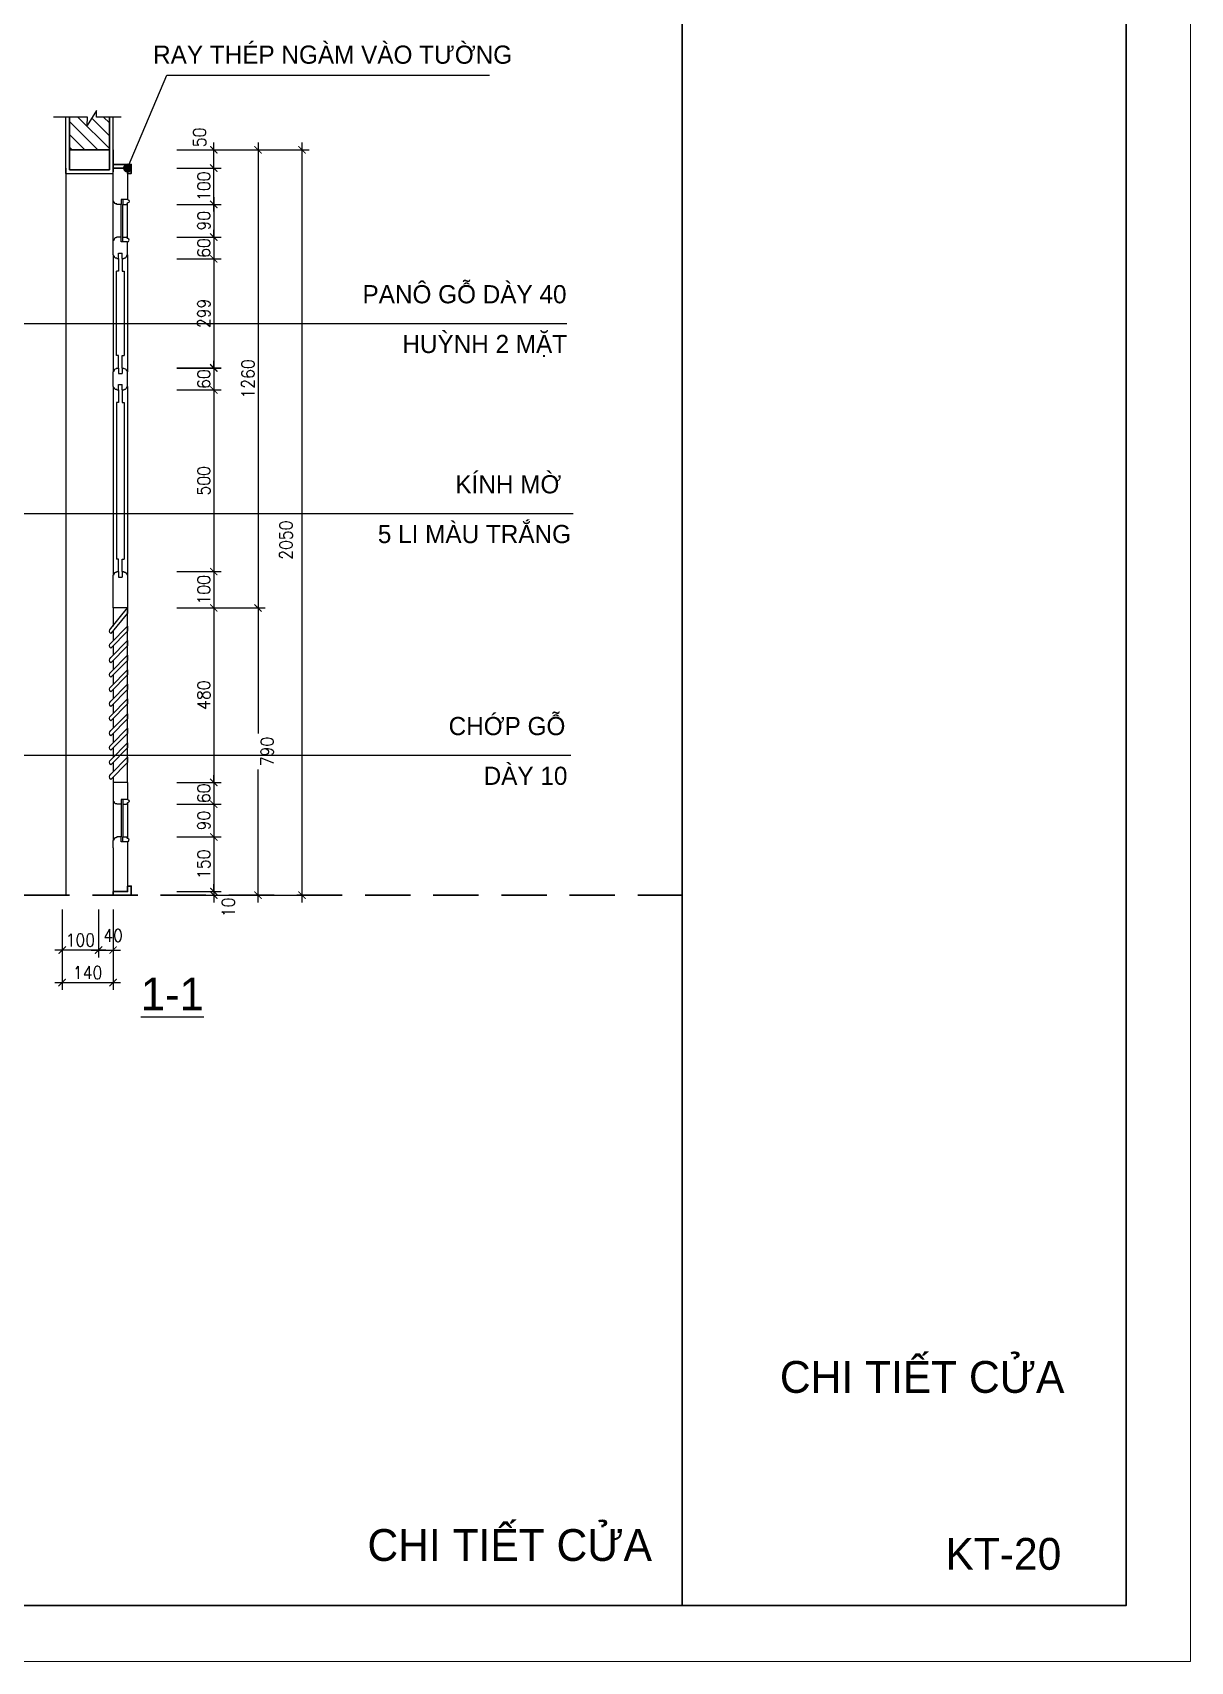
# Model space of a CAD drawing. Header units: millimetres. Extents: x -529782 to -142003, y -492574 to -273331.
# Drawn here: x -236146 to -232961, y -429971 to -425491 of the extents above; entities that cross this region are included whole.
import ezdxf
from ezdxf.enums import TextEntityAlignment as Align

# ---------------------------------------------------------------- set-up
doc = ezdxf.new("R2010")
doc.units = ezdxf.units.MM
doc.header["$LTSCALE"] = 500
doc.header["$MEASUREMENT"] = 0
doc.header["$PDMODE"] = 3
doc.linetypes.add('HIDDEN', pattern=[0.375, 0.25, -0.125])
doc.layers.get('0').update_dxf_attribs({"linetype": 'CONTINUOUS', "lineweight": 13})
doc.layers.get('Defpoints').update_dxf_attribs({"color": 255, "linetype": 'CONTINUOUS', "lineweight": 13})
for name, color, linetype, lineweight in [('1.cat 30', 30, 'CONTINUOUS', 35), ('2.thay 145', 145, 'CONTINUOUS', 18), ('3.manh 08', 8, 'CONTINUOUS', 9), ('4.dim 08', 8, 'CONTINUOUS', 13), ('9.text \xad white', 7, 'CONTINUOUS', 15), ('CA.dim 08', 251, 'CONTINUOUS', 13), ('cat', 4, 'CONTINUOUS', 35)]:
    doc.layers.add(name, color=color, linetype=linetype, lineweight=lineweight)
for name, color, linetype in [('BHATCH', 155, 'CONTINUOUS'), ('CUA', 115, 'CONTINUOUS'), ('MANH', 5, 'CONTINUOUS'), ('TEXT', 3, 'CONTINUOUS'), ('THAY', 7, 'CONTINUOUS')]:
    doc.layers.add(name, color=color, linetype=linetype)
doc.styles.add('CA.JSC1', font='')
doc.styles.get("Standard").update_dxf_attribs({"font": 'txt.shx', "width": 0.9})
doc.styles.add('VUA', font='')
doc.styles.get('CA.JSC1').set_extended_font_data('.VnAvantH')
doc.styles.get('VUA').set_extended_font_data('.VnAvantH')
doc.dimstyles.new('CA 20', dxfattribs={"dimscale": 0, "dimtxt": 35, "dimasz": 20, "dimexe": 20, "dimexo": 0, "dimgap": 10, "dimtad": 1, "dimdec": 0, "dimzin": 0, "dimdsep": 46, "dimtxsty": 'Standard', "dimblk": 'ARCHTICK', "dimcen": 0.09, "dimdle": 20, "dimclrd": 256, "dimclre": 256, "dimclrt": 7, "dimadec": 0, "dimazin": 0, "dimtfac": 1, "dimtdec": 0, "dimtix": 1, "dimtmove": 2, "dimatfit": 3, "dimldrblk": 'DOT', "dimfxl": 1, "dimtolj": 1, "dimtzin": 0, "dimarcsym": 0})
doc.dimstyles.new('CA 25', dxfattribs={"dimscale": 0, "dimtxt": 50, "dimasz": 25, "dimexe": 25, "dimexo": 0, "dimgap": 13, "dimtad": 1, "dimdec": 0, "dimzin": 0, "dimdsep": 46, "dimtxsty": 'Standard', "dimblk": 'ARCHTICK', "dimcen": 0.09, "dimdle": 25, "dimclrd": 256, "dimclre": 256, "dimclrt": 7, "dimadec": 0, "dimazin": 0, "dimtfac": 1, "dimtdec": 0, "dimtix": 1, "dimtmove": 2, "dimatfit": 3, "dimldrblk": 'DOT', "dimfxl": 1, "dimtolj": 1, "dimtzin": 0, "dimarcsym": 0})
doc.dimstyles.new('CA 30', dxfattribs={"dimscale": 0, "dimtxt": 60, "dimasz": 30, "dimexe": 30, "dimexo": 0, "dimgap": 15, "dimtad": 1, "dimdec": 0, "dimzin": 0, "dimdsep": 46, "dimtxsty": 'Standard', "dimblk": 'ARCHTICK', "dimcen": 0.09, "dimdle": 30, "dimclrd": 256, "dimclre": 256, "dimclrt": 7, "dimadec": 0, "dimazin": 0, "dimtfac": 1, "dimtdec": 0, "dimtix": 1, "dimtmove": 2, "dimatfit": 3, "dimldrblk": 'DOT', "dimfxl": 1, "dimtolj": 1, "dimtzin": 0, "dimarcsym": 0})

# ---------------------------------------------------------------- blocks, each defined once
blk = doc.blocks.new('khung co loan')
at = {"layer": '1.cat 30'}
blk.add_lwpolyline([(1158.3, -14553.5), (1158.3, -303.5), (20658.3, -303.5), (20658.3, -14553.5)], close=True, dxfattribs=at)
blk.add_lwpolyline([(18298.1, -303.5), (18298.1, -14553.5)], dxfattribs=at)
at = {"layer": '3.manh 08'}
blk.add_lwpolyline([(0, -14850), (21000, -14850), (21000, 0), (0, 0)], close=True, dxfattribs=at)
blk = doc.blocks.new('_ArchTick')
at = {"color": 1, "linetype": 'ByBlock', "const_width": 0.15}
blk.add_lwpolyline([(-0.5, -0.5), (0.5, 0.5)], dxfattribs=at)
blk = doc.blocks.new('*D1221')
at = {"layer": '4.dim 08', "lineweight": -2, "transparency": 16777216}
for p, q in [((-235749.2, -425813.7), (-235627.5, -425813.7)), ((-235647.5, -425883.7), (-235647.5, -425793.7)), ((-235749.2, -425863.7), (-235627.5, -425863.7))]:
    blk.add_line(p, q, dxfattribs=at)
at = {"layer": 'Defpoints', "color": 0, "transparency": 16777216}
for p in [(-235749.2, -425813.7), (-235647.5, -425813.7), (-235749.2, -425863.7)]:
    blk.add_point(p, dxfattribs=at)
at = {"layer": '4.dim 08', "lineweight": -2, "transparency": 16777216, "xscale": 20, "yscale": 20, "zscale": 20}
for p, rotation in [((-235647.5, -425813.7), 90), ((-235647.5, -425863.7), 270)]:
    blk.add_blockref('_ArchTick', p, dxfattribs=dict(at, rotation=rotation))
at = {"layer": '4.dim 08', "color": 7, "transparency": 16777216, "insert": (-235686.5, -425779.3), "char_height": 35, "attachment_point": 5, "rotation": 90}
blk.add_mtext('\\A1;50', dxfattribs=at)
blk = doc.blocks.new('_DOT')
at = {"color": 1, "linetype": 'ByBlock'}
blk.add_line((-0.5, 0), (-1, 0), dxfattribs=at)
at = {"color": 1, "linetype": 'ByBlock', "const_width": 0.5}
blk.add_lwpolyline([(-0.25, 0, 1), (0.25, 0, 1)], format="xyb", close=True, dxfattribs=at)
blk = doc.blocks.new('*D1222')
at = {"layer": '4.dim 08', "lineweight": -2, "transparency": 16777216}
for p, q in [((-235647.5, -425983.7), (-235647.5, -425843.7)), ((-235749.2, -425863.7), (-235627.5, -425863.7)), ((-235749.2, -425963.7), (-235627.5, -425963.7))]:
    blk.add_line(p, q, dxfattribs=at)
at = {"layer": 'Defpoints', "color": 0, "transparency": 16777216}
for p in [(-235749.2, -425863.7), (-235647.5, -425863.7), (-235749.2, -425963.7)]:
    blk.add_point(p, dxfattribs=at)
at = {"layer": '4.dim 08', "lineweight": -2, "transparency": 16777216, "xscale": 20, "yscale": 20, "zscale": 20}
for p, rotation in [((-235647.5, -425863.7), 90), ((-235647.5, -425963.7), 270)]:
    blk.add_blockref('_ArchTick', p, dxfattribs=dict(at, rotation=rotation))
at = {"layer": '4.dim 08', "color": 7, "transparency": 16777216, "insert": (-235675, -425913.7), "char_height": 35, "attachment_point": 5, "rotation": 90}
blk.add_mtext('\\A1;100', dxfattribs=at)
blk = doc.blocks.new('*D1223')
at = {"layer": '4.dim 08', "lineweight": -2, "transparency": 16777216}
for p, q in [((-235647.5, -426053.7), (-235647.5, -426033.7)), ((-235749.2, -426053.7), (-235627.5, -426053.7)), ((-235647.5, -426053.7), (-235647.5, -426113.7)), ((-235749.2, -426113.7), (-235627.5, -426113.7)), ((-235647.5, -426113.7), (-235647.5, -426133.7))]:
    blk.add_line(p, q, dxfattribs=at)
at = {"layer": 'Defpoints', "color": 0, "transparency": 16777216}
for p in [(-235749.2, -426053.7), (-235749.2, -426113.7), (-235647.5, -426113.7)]:
    blk.add_point(p, dxfattribs=at)
at = {"layer": '4.dim 08', "lineweight": -2, "transparency": 16777216, "xscale": 20, "yscale": 20, "zscale": 20}
for p, rotation in [((-235647.5, -426053.7), 270), ((-235647.5, -426113.7), 90)]:
    blk.add_blockref('_ArchTick', p, dxfattribs=dict(at, rotation=rotation))
at = {"layer": '4.dim 08', "color": 7, "transparency": 16777216, "insert": (-235675, -426083.7), "char_height": 35, "attachment_point": 5, "rotation": 90}
blk.add_mtext('\\A1;60', dxfattribs=at)
blk = doc.blocks.new('*D1224')
at = {"layer": '4.dim 08', "lineweight": -2, "transparency": 16777216}
for p, q in [((-235647.5, -425943.7), (-235647.5, -426073.7)), ((-235749.2, -425963.7), (-235627.5, -425963.7)), ((-235749.2, -426053.7), (-235627.5, -426053.7))]:
    blk.add_line(p, q, dxfattribs=at)
at = {"layer": 'Defpoints', "color": 0, "transparency": 16777216}
for p in [(-235749.2, -425963.7), (-235749.2, -426053.7), (-235647.5, -426053.7)]:
    blk.add_point(p, dxfattribs=at)
at = {"layer": '4.dim 08', "lineweight": -2, "transparency": 16777216, "xscale": 20, "yscale": 20, "zscale": 20}
for p, rotation in [((-235647.5, -425963.7), 90), ((-235647.5, -426053.7), 270)]:
    blk.add_blockref('_ArchTick', p, dxfattribs=dict(at, rotation=rotation))
at = {"layer": '4.dim 08', "color": 7, "transparency": 16777216, "insert": (-235675, -426008.7), "char_height": 35, "attachment_point": 5, "rotation": 90}
blk.add_mtext('\\A1;90', dxfattribs=at)
blk = doc.blocks.new('*D1225')
at = {"layer": '4.dim 08', "lineweight": -2, "transparency": 16777216}
for p, q in [((-235647.5, -426414.2), (-235647.5, -426394.2)), ((-235749.2, -426414.2), (-235627.5, -426414.2)), ((-235647.5, -426414.2), (-235647.5, -426474.2)), ((-235749.2, -426474.2), (-235627.5, -426474.2)), ((-235647.5, -426474.2), (-235647.5, -426494.2))]:
    blk.add_line(p, q, dxfattribs=at)
at = {"layer": 'Defpoints', "color": 0, "transparency": 16777216}
for p in [(-235749.2, -426414.2), (-235749.2, -426474.2), (-235647.5, -426474.2)]:
    blk.add_point(p, dxfattribs=at)
at = {"layer": '4.dim 08', "lineweight": -2, "transparency": 16777216, "xscale": 20, "yscale": 20, "zscale": 20}
for p, rotation in [((-235647.5, -426414.2), 270), ((-235647.5, -426474.2), 90)]:
    blk.add_blockref('_ArchTick', p, dxfattribs=dict(at, rotation=rotation))
at = {"layer": '4.dim 08', "color": 7, "transparency": 16777216, "insert": (-235675, -426444.2), "char_height": 35, "attachment_point": 5, "rotation": 90}
blk.add_mtext('\\A1;60', dxfattribs=at)
blk = doc.blocks.new('*D1226')
at = {"layer": '4.dim 08', "lineweight": -2, "transparency": 16777216}
for p, q in [((-235749.2, -426113.7), (-235627.5, -426113.7)), ((-235647.5, -426093.7), (-235647.5, -426433.2)), ((-235749.2, -426413.2), (-235627.5, -426413.2))]:
    blk.add_line(p, q, dxfattribs=at)
at = {"layer": 'Defpoints', "color": 0, "transparency": 16777216}
for p in [(-235749.2, -426113.7), (-235749.2, -426413.2), (-235647.5, -426413.2)]:
    blk.add_point(p, dxfattribs=at)
at = {"layer": '4.dim 08', "lineweight": -2, "transparency": 16777216, "xscale": 20, "yscale": 20, "zscale": 20}
for p, rotation in [((-235647.5, -426113.7), 90), ((-235647.5, -426413.2), 270)]:
    blk.add_blockref('_ArchTick', p, dxfattribs=dict(at, rotation=rotation))
at = {"layer": '4.dim 08', "color": 7, "transparency": 16777216, "insert": (-235675, -426263.5), "char_height": 35, "attachment_point": 5, "rotation": 90}
blk.add_mtext('\\A1;299', dxfattribs=at)
blk = doc.blocks.new('*D1227')
at = {"layer": '4.dim 08', "lineweight": -2, "transparency": 16777216}
for p, q in [((-235647.5, -427053.7), (-235647.5, -427573.7)), ((-235749.2, -427073.7), (-235627.5, -427073.7)), ((-235749.2, -427553.7), (-235627.5, -427553.7))]:
    blk.add_line(p, q, dxfattribs=at)
at = {"layer": 'Defpoints', "color": 0, "transparency": 16777216}
for p in [(-235749.2, -427073.7), (-235749.2, -427553.7), (-235647.5, -427553.7)]:
    blk.add_point(p, dxfattribs=at)
at = {"layer": '4.dim 08', "lineweight": -2, "transparency": 16777216, "xscale": 20, "yscale": 20, "zscale": 20}
for p, rotation in [((-235647.5, -427073.7), 90), ((-235647.5, -427553.7), 270)]:
    blk.add_blockref('_ArchTick', p, dxfattribs=dict(at, rotation=rotation))
at = {"layer": '4.dim 08', "color": 7, "transparency": 16777216, "insert": (-235675, -427313.7), "char_height": 35, "attachment_point": 5, "rotation": 90}
blk.add_mtext('\\A1;480', dxfattribs=at)
blk = doc.blocks.new('*D1228')
at = {"layer": '4.dim 08', "lineweight": -2, "transparency": 16777216}
for p, q in [((-235647.5, -427593.7), (-235647.5, -427723.7)), ((-235749.2, -427613.7), (-235627.5, -427613.7)), ((-235749.2, -427703.7), (-235627.5, -427703.7))]:
    blk.add_line(p, q, dxfattribs=at)
at = {"layer": 'Defpoints', "color": 0, "transparency": 16777216}
for p in [(-235749.2, -427613.7), (-235749.2, -427703.7), (-235647.5, -427703.7)]:
    blk.add_point(p, dxfattribs=at)
at = {"layer": '4.dim 08', "lineweight": -2, "transparency": 16777216, "xscale": 20, "yscale": 20, "zscale": 20}
for p, rotation in [((-235647.5, -427613.7), 90), ((-235647.5, -427703.7), 270)]:
    blk.add_blockref('_ArchTick', p, dxfattribs=dict(at, rotation=rotation))
at = {"layer": '4.dim 08', "color": 7, "transparency": 16777216, "insert": (-235675, -427658.7), "char_height": 35, "attachment_point": 5, "rotation": 90}
blk.add_mtext('\\A1;90', dxfattribs=at)
blk = doc.blocks.new('*D1229')
at = {"layer": '4.dim 08', "lineweight": -2, "transparency": 16777216}
for p, q in [((-235749.2, -427553.7), (-235627.5, -427553.7)), ((-235647.5, -427553.7), (-235647.5, -427533.7)), ((-235647.5, -427553.7), (-235647.5, -427613.7)), ((-235749.2, -427613.7), (-235627.5, -427613.7)), ((-235647.5, -427613.7), (-235647.5, -427633.7))]:
    blk.add_line(p, q, dxfattribs=at)
at = {"layer": 'Defpoints', "color": 0, "transparency": 16777216}
for p in [(-235749.2, -427553.7), (-235749.2, -427613.7), (-235647.5, -427613.7)]:
    blk.add_point(p, dxfattribs=at)
at = {"layer": '4.dim 08', "lineweight": -2, "transparency": 16777216, "xscale": 20, "yscale": 20, "zscale": 20}
for p, rotation in [((-235647.5, -427553.7), 270), ((-235647.5, -427613.7), 90)]:
    blk.add_blockref('_ArchTick', p, dxfattribs=dict(at, rotation=rotation))
at = {"layer": '4.dim 08', "color": 7, "transparency": 16777216, "insert": (-235675, -427583.7), "char_height": 35, "attachment_point": 5, "rotation": 90}
blk.add_mtext('\\A1;60', dxfattribs=at)
blk = doc.blocks.new('*D1230')
at = {"layer": '4.dim 08', "lineweight": -2, "transparency": 16777216}
for p, q in [((-235749.2, -426973.7), (-235627.5, -426973.7)), ((-235647.5, -426953.7), (-235647.5, -427093.7)), ((-235749.2, -427073.7), (-235627.5, -427073.7))]:
    blk.add_line(p, q, dxfattribs=at)
at = {"layer": 'Defpoints', "color": 0, "transparency": 16777216}
for p in [(-235749.2, -426973.7), (-235749.2, -427073.7), (-235647.5, -427073.7)]:
    blk.add_point(p, dxfattribs=at)
at = {"layer": '4.dim 08', "lineweight": -2, "transparency": 16777216, "xscale": 20, "yscale": 20, "zscale": 20}
for p, rotation in [((-235647.5, -426973.7), 90), ((-235647.5, -427073.7), 270)]:
    blk.add_blockref('_ArchTick', p, dxfattribs=dict(at, rotation=rotation))
at = {"layer": '4.dim 08', "color": 7, "transparency": 16777216, "insert": (-235675, -427023.7), "char_height": 35, "attachment_point": 5, "rotation": 90}
blk.add_mtext('\\A1;100', dxfattribs=at)
blk = doc.blocks.new('*D1231')
at = {"layer": '4.dim 08', "lineweight": -2, "transparency": 16777216}
for p, q in [((-235749.2, -425813.7), (-235505.8, -425813.7)), ((-235525.8, -425793.7), (-235525.8, -427093.7)), ((-235749.2, -427073.7), (-235505.8, -427073.7))]:
    blk.add_line(p, q, dxfattribs=at)
at = {"layer": 'Defpoints', "color": 0, "transparency": 16777216}
for p in [(-235749.2, -425813.7), (-235749.2, -427073.7), (-235525.8, -427073.7)]:
    blk.add_point(p, dxfattribs=at)
at = {"layer": '4.dim 08', "lineweight": -2, "transparency": 16777216, "xscale": 20, "yscale": 20, "zscale": 20}
for p, rotation in [((-235525.8, -425813.7), 90), ((-235525.8, -427073.7), 270)]:
    blk.add_blockref('_ArchTick', p, dxfattribs=dict(at, rotation=rotation))
at = {"layer": '4.dim 08', "color": 7, "transparency": 16777216, "insert": (-235553.3, -426443.7), "char_height": 35, "attachment_point": 5, "rotation": 90}
blk.add_mtext('\\A1;1260', dxfattribs=at)
blk = doc.blocks.new('*D1232')
at = {"layer": '4.dim 08', "lineweight": -2, "transparency": 16777216}
for p, q in [((-235749.2, -426474.2), (-235627.5, -426474.2)), ((-235647.5, -426454.2), (-235647.5, -426993.7)), ((-235749.2, -426973.7), (-235627.5, -426973.7))]:
    blk.add_line(p, q, dxfattribs=at)
at = {"layer": 'Defpoints', "color": 0, "transparency": 16777216}
for p in [(-235749.2, -426474.2), (-235749.2, -426973.7), (-235647.5, -426973.7)]:
    blk.add_point(p, dxfattribs=at)
at = {"layer": '4.dim 08', "lineweight": -2, "transparency": 16777216, "xscale": 20, "yscale": 20, "zscale": 20}
for p, rotation in [((-235647.5, -426474.2), 90), ((-235647.5, -426973.7), 270)]:
    blk.add_blockref('_ArchTick', p, dxfattribs=dict(at, rotation=rotation))
at = {"layer": '4.dim 08', "color": 7, "transparency": 16777216, "insert": (-235675, -426724), "char_height": 35, "attachment_point": 5, "rotation": 90}
blk.add_mtext('\\A1;500', dxfattribs=at)
blk = doc.blocks.new('*D1233')
at = {"layer": '4.dim 08', "lineweight": -2, "transparency": 16777216}
for p, q in [((-236064.5, -427902.8), (-236064.5, -428034.8)), ((-235964.5, -427902.8), (-235964.5, -428034.8)), ((-235944.5, -428014.8), (-236084.5, -428014.8))]:
    blk.add_line(p, q, dxfattribs=at)
at = {"layer": 'Defpoints', "color": 0, "transparency": 16777216}
for p in [(-236064.5, -427902.8), (-235964.5, -427902.8), (-236064.5, -428014.8)]:
    blk.add_point(p, dxfattribs=at)
at = {"layer": '4.dim 08', "lineweight": -2, "transparency": 16777216, "xscale": 20, "yscale": 20, "zscale": 20, "rotation": 180}
blk.add_blockref('_ArchTick', (-236064.5, -428014.8), dxfattribs=at)
at = {"layer": '4.dim 08', "lineweight": -2, "transparency": 16777216, "xscale": 20, "yscale": 20, "zscale": 20}
blk.add_blockref('_ArchTick', (-235964.5, -428014.8), dxfattribs=at)
at = {"layer": '4.dim 08', "color": 7, "transparency": 16777216, "insert": (-236014.5, -427987.3), "char_height": 35, "attachment_point": 5}
blk.add_mtext('\\A1;100', dxfattribs=at)
blk = doc.blocks.new('*D1234')
at = {"layer": '4.dim 08', "lineweight": -2, "transparency": 16777216}
for p, q in [((-235964.5, -427902.8), (-235964.5, -428034.8)), ((-235924.5, -427902.8), (-235924.5, -428034.8)), ((-235984.5, -428014.8), (-235904.5, -428014.8))]:
    blk.add_line(p, q, dxfattribs=at)
at = {"layer": 'Defpoints', "color": 0, "transparency": 16777216}
for p in [(-235964.5, -427902.8), (-235924.5, -427902.8), (-235924.5, -428014.8)]:
    blk.add_point(p, dxfattribs=at)
at = {"layer": '4.dim 08', "lineweight": -2, "transparency": 16777216, "xscale": 20, "yscale": 20, "zscale": 20, "rotation": 180}
blk.add_blockref('_ArchTick', (-235964.5, -428014.8), dxfattribs=at)
at = {"layer": '4.dim 08', "lineweight": -2, "transparency": 16777216, "xscale": 20, "yscale": 20, "zscale": 20}
blk.add_blockref('_ArchTick', (-235924.5, -428014.8), dxfattribs=at)
at = {"layer": '4.dim 08', "color": 7, "transparency": 16777216, "insert": (-235924.5, -427974.8), "char_height": 35, "attachment_point": 5}
blk.add_mtext('\\A1;40', dxfattribs=at)
blk = doc.blocks.new('*D1235')
at = {"layer": '4.dim 08', "lineweight": -2, "transparency": 16777216}
for p, q in [((-236064.5, -427902.8), (-236064.5, -428124.3)), ((-235924.5, -427902.8), (-235924.5, -428124.3)), ((-236084.5, -428104.3), (-235904.5, -428104.3))]:
    blk.add_line(p, q, dxfattribs=at)
at = {"layer": 'Defpoints', "color": 0, "transparency": 16777216}
for p in [(-236064.5, -427902.8), (-235924.5, -427902.8), (-235924.5, -428104.3)]:
    blk.add_point(p, dxfattribs=at)
at = {"layer": '4.dim 08', "lineweight": -2, "transparency": 16777216, "xscale": 20, "yscale": 20, "zscale": 20, "rotation": 180}
blk.add_blockref('_ArchTick', (-236064.5, -428104.3), dxfattribs=at)
at = {"layer": '4.dim 08', "lineweight": -2, "transparency": 16777216, "xscale": 20, "yscale": 20, "zscale": 20}
blk.add_blockref('_ArchTick', (-235924.5, -428104.3), dxfattribs=at)
at = {"layer": '4.dim 08', "color": 7, "transparency": 16777216, "insert": (-235994.5, -428076.8), "char_height": 35, "attachment_point": 5}
blk.add_mtext('\\A1;140', dxfattribs=at)
blk = doc.blocks.new('*D1236')
at = {"layer": '4.dim 08', "lineweight": -2, "transparency": 16777216}
for p, q in [((-235749.2, -427853.7), (-235627.5, -427853.7)), ((-235749.2, -427863.7), (-235627.5, -427863.7)), ((-235647.5, -427853.7), (-235647.5, -427833.7)), ((-235647.5, -427853.7), (-235647.5, -427863.7)), ((-235647.5, -427863.7), (-235647.5, -427883.7))]:
    blk.add_line(p, q, dxfattribs=at)
at = {"layer": 'Defpoints', "color": 0, "transparency": 16777216}
for p in [(-235749.2, -427853.7), (-235749.2, -427863.7), (-235647.5, -427863.7)]:
    blk.add_point(p, dxfattribs=at)
at = {"layer": '4.dim 08', "lineweight": -2, "transparency": 16777216, "xscale": 20, "yscale": 20, "zscale": 20}
for p, rotation in [((-235647.5, -427853.7), 270), ((-235647.5, -427863.7), 90)]:
    blk.add_blockref('_ArchTick', p, dxfattribs=dict(at, rotation=rotation))
at = {"layer": '4.dim 08', "color": 7, "transparency": 16777216, "insert": (-235607.5, -427897.4), "char_height": 35, "attachment_point": 5, "rotation": 90}
blk.add_mtext('\\A1;10', dxfattribs=at)
blk = doc.blocks.new('*D1239')
at = {"layer": '4.dim 08', "lineweight": -2, "transparency": 16777216}
for p, q in [((-235749.2, -425813.7), (-235384.8, -425813.7)), ((-235404.8, -427883.7), (-235404.8, -425793.7)), ((-235749.2, -427863.7), (-235384.8, -427863.7))]:
    blk.add_line(p, q, dxfattribs=at)
at = {"layer": 'Defpoints', "color": 0, "transparency": 16777216}
for p in [(-235749.2, -425813.7), (-235404.8, -425813.7), (-235749.2, -427863.7)]:
    blk.add_point(p, dxfattribs=at)
at = {"layer": '4.dim 08', "lineweight": -2, "transparency": 16777216, "xscale": 20, "yscale": 20, "zscale": 20}
for p, rotation in [((-235404.8, -425813.7), 90), ((-235404.8, -427863.7), 270)]:
    blk.add_blockref('_ArchTick', p, dxfattribs=dict(at, rotation=rotation))
at = {"layer": '4.dim 08', "color": 7, "transparency": 16777216, "insert": (-235448.8, -426887.2), "char_height": 35, "attachment_point": 5, "rotation": 90}
blk.add_mtext('\\A1;2050', dxfattribs=at)
blk = doc.blocks.new('*D1240')
at = {"layer": '4.dim 08', "lineweight": -2, "transparency": 16777216}
for p, q in [((-235525.8, -427053.7), (-235525.8, -427419.4)), ((-235749.2, -427073.7), (-235505.8, -427073.7)), ((-235525.8, -427883.7), (-235525.8, -427518.1)), ((-235749.2, -427863.7), (-235505.8, -427863.7))]:
    blk.add_line(p, q, dxfattribs=at)
at = {"layer": 'Defpoints', "color": 0, "transparency": 16777216}
for p in [(-235749.2, -427073.7), (-235749.2, -427863.7), (-235525.8, -427863.7)]:
    blk.add_point(p, dxfattribs=at)
at = {"layer": '4.dim 08', "lineweight": -2, "transparency": 16777216, "xscale": 20, "yscale": 20, "zscale": 20}
for p, rotation in [((-235525.8, -427073.7), 90), ((-235525.8, -427863.7), 270)]:
    blk.add_blockref('_ArchTick', p, dxfattribs=dict(at, rotation=rotation))
at = {"layer": '4.dim 08', "color": 7, "transparency": 16777216, "insert": (-235500.8, -427468.7), "char_height": 35, "attachment_point": 5, "rotation": 90}
blk.add_mtext('\\A1;790', dxfattribs=at)
blk = doc.blocks.new('*D1241')
at = {"layer": '4.dim 08', "lineweight": -2, "transparency": 16777216}
for p, q in [((-235647.5, -427683.7), (-235647.5, -427873.7)), ((-235749.2, -427703.7), (-235627.5, -427703.7)), ((-235749.2, -427853.7), (-235627.5, -427853.7))]:
    blk.add_line(p, q, dxfattribs=at)
at = {"layer": 'Defpoints', "color": 0, "transparency": 16777216}
for p in [(-235749.2, -427703.7), (-235749.2, -427853.7), (-235647.5, -427853.7)]:
    blk.add_point(p, dxfattribs=at)
at = {"layer": '4.dim 08', "lineweight": -2, "transparency": 16777216, "xscale": 20, "yscale": 20, "zscale": 20}
for p, rotation in [((-235647.5, -427703.7), 90), ((-235647.5, -427853.7), 270)]:
    blk.add_blockref('_ArchTick', p, dxfattribs=dict(at, rotation=rotation))
at = {"layer": '4.dim 08', "color": 7, "transparency": 16777216, "insert": (-235675, -427778.7), "char_height": 35, "attachment_point": 5, "rotation": 90}
blk.add_mtext('\\A1;150', dxfattribs=at)

msp = doc.modelspace()

# ---------------------------------------------------------------- hatches: boundary and pattern name
at = {"layer": 'BHATCH'}
h = msp.add_hatch(dxfattribs=at)
h.set_pattern_fill('ANSI31', color=256, scale=200, style=0)
h.set_pattern_definition([(135, (-184665.663, -414747.733), (17.67767, 17.67767), [])])
h.paths.add_polyline_path([(-236044.5, -425813.7), (-235934.5, -425813.7), (-235934.5, -425723.6), (-235970.5, -425723.6), (-235970.5, -425705.3), (-235995.3, -425747), (-235995.2, -425723.6), (-236044.5, -425723.6)])

# ---------------------------------------------------------------- linework, layer by layer
at = {"layer": 'cat'}
for p, q in [((-236044.5, -425723.6), (-236044.5, -425853.7)), ((-235934.5, -425723.6), (-235934.5, -425868.7)), ((-236044.5, -425868.7), (-236044.5, -425813.7)), ((-236044.5, -425813.7), (-235934.5, -425813.7)), ((-236044.5, -425813.7), (-235934.5, -425813.7)), ((-235934.5, -425813.7), (-235934.5, -425853.7)), ((-235934.5, -425853.7), (-235934.5, -425868.7)), ((-236044.5, -425868.7), (-235934.5, -425868.7)), ((-235924.5, -427853.7), (-235924.5, -427863.7))]:
    msp.add_line(p, q, dxfattribs=at)
at = {"layer": 'cat', "linetype": 'HIDDEN'}
msp.add_line((-238794, -427863.7), (-234359.4, -427863.7), dxfattribs=at)
at = {"layer": 'cat'}
for points in [[(-235924.5, -425863.7), (-235884.5, -425863.7), (-235884.5, -425878.7), (-235874.5, -425878.7), (-235874.5, -425853.7), (-235924.5, -425853.7)], [(-235924.5, -427853.7), (-235884.5, -427853.7), (-235884.5, -427838.7), (-235874.5, -427838.7), (-235874.5, -427863.7), (-235924.5, -427863.7)]]:
    msp.add_lwpolyline(points, dxfattribs=at)
at = {"layer": 'CUA'}
msp.add_line((-236054.5, -425863.9), (-236054.5, -427863.7), dxfattribs=at)
at = {"layer": 'MANH'}
for p, q in [((-235970.5, -425705.3), (-235995.3, -425747)), ((-235970.5, -425723.6), (-235970.5, -425705.3)), ((-235924.5, -426063.7), (-235924.5, -425953.7)), ((-235902.5, -426053.7), (-235902.5, -425963.7)), ((-235897.5, -426053.7), (-235897.5, -425963.7)), ((-235884.5, -426057.8), (-235884.5, -425959.6)), ((-235924.5, -427071.5), (-235924.5, -427123.7)), ((-235884.5, -427553.7), (-235884.5, -427077.9)), ((-235924.5, -427137.9), (-235924.5, -427163.7)), ((-235924.5, -427177.9), (-235924.5, -427203.7)), ((-235924.5, -427217.9), (-235924.5, -427243.7)), ((-235924.5, -427257.9), (-235924.5, -427283.7)), ((-235924.5, -427297.9), (-235924.5, -427323.7)), ((-235924.5, -427337.9), (-235924.5, -427363.7)), ((-235924.5, -427378.7), (-235924.5, -427404.6)), ((-235924.5, -427418.7), (-235924.5, -427444.6)), ((-235924.5, -427458.7), (-235924.5, -427484.6)), ((-235924.5, -427498.7), (-235924.5, -427524.6)), ((-235924.5, -427538.7), (-235924.5, -427554.6)), ((-235924.5, -427603.7), (-235924.5, -427713.7)), ((-235902.5, -427613.7), (-235902.5, -427703.7)), ((-235897.5, -427613.7), (-235897.5, -427703.7)), ((-235884.5, -427609.6), (-235884.5, -427707.8))]:
    msp.add_line(p, q, dxfattribs=at)
at = {"layer": 'MANH', "ltscale": 2}
for p, q in [((-235924.5, -426102.7), (-235924.5, -426424.2)), ((-235884.5, -426102.7), (-235884.5, -426424.2)), ((-235914.6, -426379.7), (-235914.6, -426147.3)), ((-235894.4, -426147.3), (-235894.4, -426379.7)), ((-235924.5, -426464.2), (-235924.5, -426983.7)), ((-235884.5, -426464.2), (-235884.5, -426983.7))]:
    msp.add_line(p, q, dxfattribs=at)
at = {"layer": 'MANH', "color": 5}
for p, q in [((-235909.5, -426112.7), (-235909.5, -426147.3)), ((-235899.5, -426112.7), (-235899.5, -426147.3)), ((-235909.5, -426147.3), (-235914.6, -426147.3)), ((-235899.5, -426147.3), (-235894.4, -426147.3)), ((-235909.5, -426379.7), (-235914.6, -426379.7)), ((-235909.5, -426414.2), (-235909.5, -426379.7)), ((-235899.5, -426379.7), (-235894.4, -426379.7)), ((-235899.5, -426414.2), (-235899.5, -426379.7)), ((-235909.5, -426474.2), (-235909.5, -426508.8)), ((-235899.5, -426474.2), (-235899.5, -426508.8)), ((-235909.5, -426508.8), (-235914.6, -426508.8)), ((-235914.6, -426508.8), (-235914.6, -426939.2)), ((-235899.5, -426508.8), (-235894.4, -426508.8)), ((-235894.4, -426508.8), (-235894.4, -426939.2)), ((-235909.5, -426939.2), (-235914.6, -426939.2)), ((-235909.5, -426973.7), (-235909.5, -426939.2)), ((-235899.5, -426939.2), (-235894.4, -426939.2)), ((-235899.5, -426973.7), (-235899.5, -426939.2))]:
    msp.add_line(p, q, dxfattribs=at)
at = {"layer": 'MANH'}
for points in [[(-235995.3, -425747), (-235995.2, -425723.6), (-236088.3, -425723.6)], [(-235902.3, -425723.6), (-235970.5, -425723.6)]]:
    msp.add_lwpolyline(points, dxfattribs=at)
for points in [[(-235884.5, -427087.9), (-235931, -427144.4), (-235931, -427144.4, -0.414214), (-235931, -427130.3), (-235884.5, -427073.7)], [(-235884.5, -427137.9), (-235931, -427184.4), (-235931, -427184.4, -0.414214), (-235931, -427170.3), (-235884.5, -427123.7)], [(-235884.5, -427177.9), (-235931, -427224.4), (-235931, -427224.4, -0.414214), (-235931, -427210.3), (-235884.5, -427163.7)], [(-235884.5, -427217.9), (-235931, -427264.4), (-235931, -427264.4, -0.414214), (-235931, -427250.3), (-235884.5, -427203.7)], [(-235884.5, -427257.9), (-235931, -427304.4), (-235931, -427304.4, -0.414214), (-235931, -427290.3), (-235884.5, -427243.7)], [(-235884.5, -427297.9), (-235931, -427344.4), (-235931, -427344.4, -0.414214), (-235931, -427330.3), (-235884.5, -427283.7)], [(-235884.5, -427337.9), (-235931, -427384.4), (-235931, -427384.4, -0.414214), (-235931, -427370.3), (-235884.5, -427323.7)], [(-235884.5, -427378.7), (-235931, -427425.3), (-235931, -427425.3, -0.414214), (-235931, -427411.1), (-235884.5, -427364.6)], [(-235884.5, -427418.7), (-235931, -427465.3), (-235931, -427465.3, -0.414214), (-235931, -427451.1), (-235884.5, -427404.6)], [(-235884.5, -427458.7), (-235931, -427505.3), (-235931, -427505.3, -0.414214), (-235931, -427491.1), (-235884.5, -427444.6)], [(-235884.5, -427498.7), (-235931, -427545.3), (-235931, -427545.3, -0.414214), (-235931, -427531.1), (-235884.5, -427484.6)]]:
    msp.add_lwpolyline(points, format="xyb", close=True, dxfattribs=at)
at = {"layer": 'THAY'}
for p, q in [((-236054.5, -425863.9), (-236054.5, -425723.6)), ((-235924.5, -425878.7), (-235924.5, -425723.6)), ((-236054.5, -425878.7), (-236054.5, -425813.7)), ((-235924.5, -425813.9), (-235924.5, -425863.7)), ((-236054.5, -425878.7), (-235924.5, -425878.7)), ((-235924.5, -425863.7), (-235884.5, -425863.7)), ((-235924.5, -425953.7), (-235924.5, -425863.7)), ((-235923.3, -425953.7), (-235924.5, -425953.7)), ((-235923.3, -425955.6), (-235923.3, -425953.7)), ((-235922.2, -425955.6), (-235923.3, -425955.6)), ((-235916.1, -425962.5), (-235916.1, -425961.6)), ((-235914.5, -425962.5), (-235916.1, -425962.5)), ((-235914.5, -425963.7), (-235914.5, -425962.5)), ((-235902.5, -425963.7), (-235914.5, -425963.7)), ((-235902.5, -425950.7), (-235902.5, -425963.7)), ((-235884.5, -425950.7), (-235902.5, -425950.7)), ((-235897.5, -425950.7), (-235897.5, -425963.7)), ((-235897.5, -425963.7), (-235887.3, -425963.7)), ((-235924.5, -426102.7), (-235924.5, -426063.7)), ((-235923.3, -426063.7), (-235924.5, -426063.7)), ((-235923.3, -426061.9), (-235923.3, -426063.7)), ((-235922.2, -426061.9), (-235923.3, -426061.9)), ((-235914.5, -426054.9), (-235916.1, -426054.9)), ((-235916.1, -426054.9), (-235916.1, -426055.8)), ((-235902.5, -426053.7), (-235914.5, -426053.7)), ((-235914.5, -426053.7), (-235914.5, -426054.9)), ((-235902.5, -426066.7), (-235902.5, -426053.7)), ((-235884.5, -426066.7), (-235902.5, -426066.7)), ((-235897.5, -426066.7), (-235897.5, -426053.7)), ((-235897.5, -426053.7), (-235887.3, -426053.7)), ((-235884.5, -426102.7), (-235884.5, -426066.7)), ((-235924.5, -426464.2), (-235924.5, -426424.2)), ((-235884.5, -426464.2), (-235884.5, -426424.2)), ((-235924.5, -427073.7), (-235924.5, -426983.7)), ((-235884.5, -426983.7), (-235884.5, -427073.7)), ((-235884.5, -427073.7), (-235924.5, -427073.7)), ((-235924.5, -427553.7), (-235924.5, -427603.7)), ((-235884.5, -427553.7), (-235924.5, -427553.7)), ((-235884.5, -427553.7), (-235884.5, -427600.7)), ((-235923.3, -427603.7), (-235924.5, -427603.7)), ((-235923.3, -427605.6), (-235923.3, -427603.7)), ((-235922.2, -427605.6), (-235923.3, -427605.6)), ((-235902.5, -427600.7), (-235902.5, -427613.7)), ((-235884.5, -427600.7), (-235902.5, -427600.7)), ((-235897.5, -427600.7), (-235897.5, -427613.7)), ((-235884.5, -427568.7), (-235884.5, -427594.6)), ((-235916.1, -427612.5), (-235916.1, -427611.6)), ((-235914.5, -427612.5), (-235916.1, -427612.5)), ((-235914.5, -427613.7), (-235914.5, -427612.5)), ((-235902.5, -427613.7), (-235914.5, -427613.7)), ((-235897.5, -427613.7), (-235887.3, -427613.7)), ((-235923.3, -427713.7), (-235924.5, -427713.7)), ((-235924.5, -427733.7), (-235924.5, -427713.7)), ((-235924.5, -427733.7), (-235924.5, -427853.7)), ((-235923.3, -427711.9), (-235923.3, -427713.7)), ((-235922.2, -427711.9), (-235923.3, -427711.9)), ((-235914.5, -427704.9), (-235916.1, -427704.9)), ((-235916.1, -427704.9), (-235916.1, -427705.8)), ((-235914.5, -427703.7), (-235914.5, -427704.9)), ((-235902.5, -427703.7), (-235914.5, -427703.7)), ((-235902.5, -427716.7), (-235902.5, -427703.7)), ((-235884.5, -427716.7), (-235902.5, -427716.7)), ((-235897.5, -427716.7), (-235897.5, -427703.7)), ((-235897.5, -427703.7), (-235887.3, -427703.7)), ((-235884.5, -427716.7), (-235884.5, -427853.7))]:
    msp.add_line(p, q, dxfattribs=at)
at = {"layer": 'THAY', "ltscale": 2}
for p, q in [((-235924.5, -425863.7), (-235924.5, -425873.7)), ((-235884.5, -425863.7), (-235884.5, -425950.7)), ((-235909.5, -426112.7), (-235909.5, -426097.7)), ((-235899.5, -426112.7), (-235899.5, -426097.7)), ((-235909.5, -426414.2), (-235909.5, -426429.2)), ((-235899.5, -426414.2), (-235899.5, -426429.2)), ((-235909.5, -426474.2), (-235909.5, -426459.2)), ((-235899.5, -426474.2), (-235899.5, -426459.2)), ((-235909.5, -426973.7), (-235909.5, -426988.7)), ((-235899.5, -426973.7), (-235899.5, -426988.7)), ((-235884.5, -427853.7), (-235924.5, -427853.7))]:
    msp.add_line(p, q, dxfattribs=at)
at = {"layer": 'THAY', "color": 7}
for p, q in [((-235923.3, -426102.7), (-235924.5, -426102.7)), ((-235923.3, -426104.6), (-235923.3, -426102.7)), ((-235922.2, -426104.6), (-235923.3, -426104.6)), ((-235916.1, -426111.5), (-235916.1, -426110.6)), ((-235914.5, -426111.5), (-235916.1, -426111.5)), ((-235914.5, -426112.7), (-235914.5, -426111.5)), ((-235914.5, -426112.7), (-235909.5, -426112.7)), ((-235909.5, -426097.7), (-235899.5, -426097.7)), ((-235899.5, -426112.7), (-235894.5, -426112.7)), ((-235894.5, -426111.5), (-235893, -426111.5)), ((-235894.5, -426112.7), (-235894.5, -426111.5)), ((-235893, -426111.5), (-235893, -426110.6)), ((-235886.8, -426104.6), (-235885.8, -426104.6)), ((-235885.8, -426104.6), (-235885.8, -426102.7)), ((-235885.8, -426102.7), (-235884.5, -426102.7)), ((-235923.3, -426424.2), (-235924.5, -426424.2)), ((-235923.3, -426422.4), (-235923.3, -426424.2)), ((-235922.2, -426422.4), (-235923.3, -426422.4)), ((-235916.1, -426415.4), (-235916.1, -426416.3)), ((-235914.5, -426415.4), (-235916.1, -426415.4)), ((-235914.5, -426414.2), (-235914.5, -426415.4)), ((-235914.5, -426414.2), (-235909.5, -426414.2)), ((-235909.5, -426429.2), (-235899.5, -426429.2)), ((-235899.5, -426414.2), (-235894.5, -426414.2)), ((-235894.5, -426414.2), (-235894.5, -426415.4)), ((-235894.5, -426415.4), (-235893, -426415.4)), ((-235893, -426415.4), (-235893, -426416.3)), ((-235886.8, -426422.4), (-235885.8, -426422.4)), ((-235885.8, -426422.4), (-235885.8, -426424.2)), ((-235885.8, -426424.2), (-235884.5, -426424.2)), ((-235923.3, -426464.2), (-235924.5, -426464.2)), ((-235923.3, -426466.1), (-235923.3, -426464.2)), ((-235922.2, -426466.1), (-235923.3, -426466.1)), ((-235916.1, -426473), (-235916.1, -426472.1)), ((-235914.5, -426473), (-235916.1, -426473)), ((-235914.5, -426474.2), (-235914.5, -426473)), ((-235914.5, -426474.2), (-235909.5, -426474.2)), ((-235909.5, -426459.2), (-235899.5, -426459.2)), ((-235899.5, -426474.2), (-235894.5, -426474.2)), ((-235894.5, -426474.2), (-235894.5, -426473)), ((-235894.5, -426473), (-235893, -426473)), ((-235893, -426473), (-235893, -426472.1)), ((-235886.8, -426466.1), (-235885.8, -426466.1)), ((-235885.8, -426464.2), (-235884.5, -426464.2)), ((-235885.8, -426466.1), (-235885.8, -426464.2)), ((-235914.5, -426974.9), (-235916.1, -426974.9)), ((-235916.1, -426974.9), (-235916.1, -426975.8)), ((-235914.5, -426973.7), (-235909.5, -426973.7)), ((-235914.5, -426973.7), (-235914.5, -426974.9)), ((-235899.5, -426973.7), (-235894.5, -426973.7)), ((-235894.5, -426973.7), (-235894.5, -426974.9)), ((-235894.5, -426974.9), (-235893, -426974.9)), ((-235893, -426974.9), (-235893, -426975.8)), ((-235923.3, -426983.7), (-235924.5, -426983.7)), ((-235922.2, -426981.9), (-235923.3, -426981.9)), ((-235923.3, -426981.9), (-235923.3, -426983.7)), ((-235909.5, -426988.7), (-235899.5, -426988.7)), ((-235886.8, -426981.9), (-235885.8, -426981.9)), ((-235885.8, -426981.9), (-235885.8, -426983.7)), ((-235885.8, -426983.7), (-235884.5, -426983.7))]:
    msp.add_line(p, q, dxfattribs=at)
at = {"layer": 'THAY'}
for points in [[(-235884.5, -425950.7, -0.90887), (-235884.2, -425959.6, 0.417514), (-235886.2, -425962.2, -0.522014), (-235887.8, -425963.7)], [(-235884.5, -426066.7, 0.90887), (-235884.2, -426057.9, -0.417514), (-235886.2, -426055.3, 0.522014), (-235887.8, -426053.7)], [(-235884.5, -427600.7, -0.90887), (-235884.2, -427609.6, 0.417514), (-235886.2, -427612.2, -0.522014), (-235887.8, -427613.7)], [(-235884.5, -427716.7, 0.90887), (-235884.2, -427707.9, -0.417514), (-235886.2, -427705.3, 0.522014), (-235887.8, -427703.7)]]:
    msp.add_lwpolyline(points, format="xyb", dxfattribs=at)
for centre, start, end in [((-235916.6, -425956), 175.1877, 275.3008), ((-235916.6, -426061.4), 84.6992, 184.8123), ((-235916.6, -427606), 175.1877, 275.3008), ((-235916.6, -427711.4), 84.6992, 184.8123)]:
    msp.add_arc(centre, 5.64, start, end, dxfattribs=at)
at = {"layer": 'THAY', "color": 7}
for centre, start, end in [((-235916.6, -426105), 175.1877, 275.3008), ((-235892.5, -426105), 264.6992, 4.8123), ((-235916.6, -426421.9), 84.6992, 184.8123), ((-235892.5, -426421.9), 355.1877, 95.3008), ((-235916.6, -426466.5), 175.1877, 275.3008), ((-235892.5, -426466.5), 264.6992, 4.8123), ((-235916.6, -426981.4), 84.6992, 184.8123), ((-235892.5, -426981.4), 355.1877, 95.3008)]:
    msp.add_arc(centre, 5.64, start, end, dxfattribs=at)

# ---------------------------------------------------------------- block references
at = {"layer": '2.thay 145', "xscale": 0.5174686212558299, "yscale": 0.5174686212558299, "zscale": 0.5174686212558299}
msp.add_blockref('khung co loan', (-243828.1, -422287.1), dxfattribs=at)

# ---------------------------------------------------------------- texts
at = {"layer": '9.text \xad white', "style": 'CA.JSC1'}
for s, p in [('ray thÐp ngµm vµo t\xadêng', (-234826.9, -425576.8)), ('pan« gç dµy 40', (-234677.3, -426235.8)), ('huúnh 2 mÆt', (-234675.6, -426372.6)), ('KÝnh mê ', (-234673.1, -426758.6)), ('5 li mµu tr¾ng', (-234664.9, -426895.4)), ('chíp gç', (-234680.4, -427423.6)), ('dµy 10', (-234674.8, -427560.4))]:
    msp.add_text(s, height=50, dxfattribs=at).set_placement(p, align=Align.RIGHT)
for p in [(-234090.4, -429232.7), (-235224.7, -429695)]:
    msp.add_text('chi tiÕt cöa', height=87.5, dxfattribs=at).set_placement(p)
msp.add_text('kt-20', height=87.5, dxfattribs=at).set_placement((-233475.7, -429719.4), align=Align.CENTER)
at = {"layer": 'TEXT', "style": 'VUA'}
msp.add_text('%%U1-1', height=90, dxfattribs=at).set_placement((-235848.5, -428180.6))

# ---------------------------------------------------------------- dimensions: what is measured, and where the dimension line sits
at = {"layer": '4.dim 08'}
for base, p1, p2, angle, picture, middle in [((-235647.5, -425813.7), (-235749.2, -425863.7), (-235749.2, -425813.7), 90, '*D1221', (-235686.5, -425779.3)), ((-235404.8, -425813.7), (-235749.2, -427863.7), (-235749.2, -425813.7), 270, '*D1239', (-235448.8, -426887.2)), ((-235525.8, -427863.7), (-235749.2, -427073.7), (-235749.2, -427863.7), 270, '*D1240', (-235500.8, -427468.7)), ((-235647.5, -427863.7), (-235749.2, -427853.7), (-235749.2, -427863.7), 270, '*D1236', (-235607.5, -427897.4))]:
    dim = msp.add_linear_dim(base=base, p1=p1, p2=p2, angle=angle, dimstyle='CA 20', override={"dimscale": 1}, dxfattribs=at)
    dim.commit()
    dim.dimension.update_dxf_attribs({"geometry": picture, "text_midpoint": middle, "dimtype": 160})
for base, p1, p2, picture, middle in [((-235525.8, -427073.7), (-235749.2, -425813.7), (-235749.2, -427073.7), '*D1231', (-235553.3, -426443.7)), ((-235647.5, -425863.7), (-235749.2, -425963.7), (-235749.2, -425863.7), '*D1222', (-235675, -425913.7)), ((-235647.5, -426113.7), (-235749.2, -426053.7), (-235749.2, -426113.7), '*D1223', (-235675, -426083.7)), ((-235647.5392788, -426413.2344376), (-235749.2285473, -426113.7344376), (-235749.2285473, -426413.2344376), '*D1226', (-235675.0392788, -426263.4844376)), ((-235647.5, -426474.2), (-235749.2, -426414.2), (-235749.2, -426474.2), '*D1225', (-235675, -426444.2)), ((-235647.5392788, -426973.7344376), (-235749.2285473, -426474.2344376), (-235749.2285473, -426973.7344376), '*D1232', (-235675.0392788, -426723.9844376)), ((-235647.5, -427073.7), (-235749.2, -426973.7), (-235749.2, -427073.7), '*D1230', (-235675, -427023.7)), ((-235647.5, -427553.7), (-235749.2, -427073.7), (-235749.2, -427553.7), '*D1227', (-235675, -427313.7)), ((-235647.5, -427613.7), (-235749.2, -427553.7), (-235749.2, -427613.7), '*D1229', (-235675, -427583.7)), ((-235647.5, -427703.7), (-235749.2, -427613.7), (-235749.2, -427703.7), '*D1228', (-235675, -427658.7)), ((-235647.5, -427853.7), (-235749.2, -427703.7), (-235749.2, -427853.7), '*D1241', (-235675, -427778.7))]:
    dim = msp.add_linear_dim(base=base, p1=p1, p2=p2, angle=270, dimstyle='CA 20', override={"dimscale": 1}, dxfattribs=at)
    dim.commit()
    dim.dimension.update_dxf_attribs({"geometry": picture, "text_midpoint": middle})
dim = msp.add_aligned_dim(p1=(-235749.2, -425963.7), p2=(-235749.2, -426053.7), distance=101.7, dimstyle='CA 20', override={"dimscale": 1}, dxfattribs=at)
dim.commit()
dim.dimension.update_dxf_attribs({"geometry": '*D1224', "text_midpoint": (-235675, -426008.7)})
for base, p1, p2, picture, middle in [((-236064.5, -428014.8), (-235964.5, -427902.8), (-236064.5, -427902.8), '*D1233', (-236014.5, -427987.3)), ((-235924.5, -428104.3), (-236064.5, -427902.8), (-235924.5, -427902.8), '*D1235', (-235994.5, -428076.8))]:
    dim = msp.add_linear_dim(base=base, p1=p1, p2=p2, dimstyle='CA 20', override={"dimscale": 1}, dxfattribs=at)
    dim.commit()
    dim.dimension.update_dxf_attribs({"geometry": picture, "text_midpoint": middle})
dim = msp.add_linear_dim(base=(-235924.5, -428014.8), p1=(-235964.5, -427902.8), p2=(-235924.5, -427902.8), dimstyle='CA 20', override={"dimscale": 1}, dxfattribs=at)
dim.commit()
dim.dimension.update_dxf_attribs({"geometry": '*D1234', "text_midpoint": (-235924.5, -427974.8), "dimtype": 160})

# ---------------------------------------------------------------- leaders
at = {"layer": 'CA.dim 08'}
for points, dimstyle, override in [([(-235884.5, -425863.7), (-235776.2, -425608.3), (-234889.4, -425608.3)], 'CA 25', {"dimscale": 1, "dimtad": 0, "dimfxl": 90}), ([(-236984.4, -426291.3), (-234676.8, -426291.3)], 'CA 30', {"dimscale": 1}), ([(-236736.1, -426814), (-234659.3, -426814)], 'CA 30', {"dimscale": 1}), ([(-236989.8, -427479.1), (-234665.8, -427479.1)], 'CA 30', {"dimscale": 1})]:
    msp.add_leader(points, dimstyle=dimstyle, override=override, dxfattribs=at)

doc.saveas('drawing.dxf')
